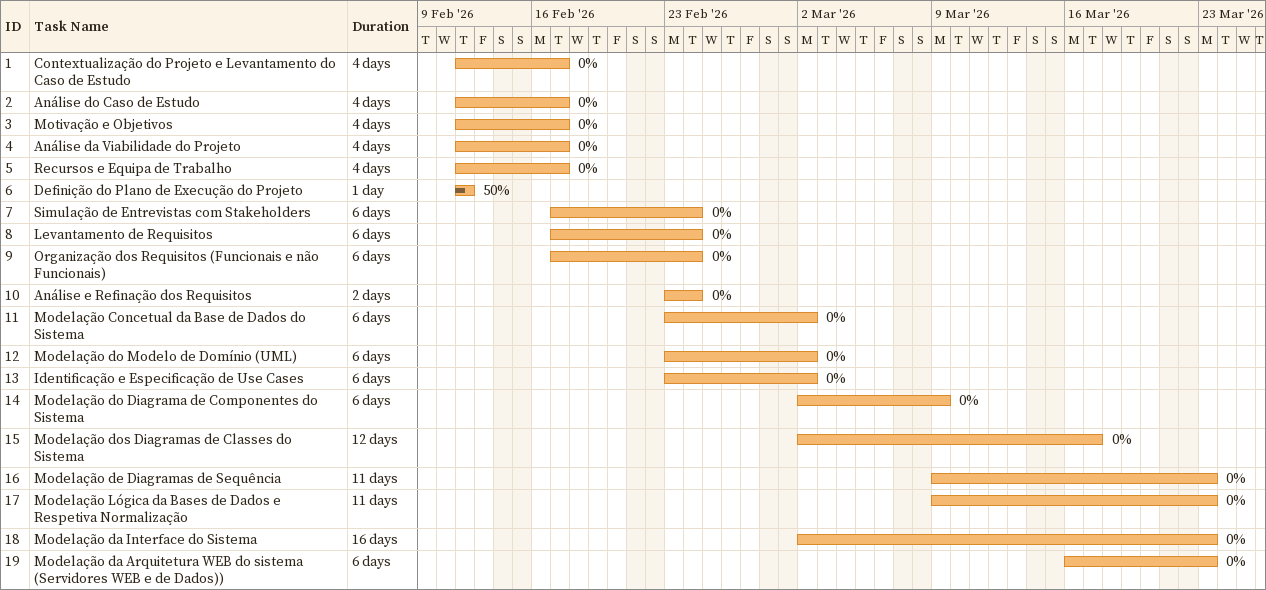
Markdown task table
| ID | Task | Duration | Start | Finish | % complete |
|---|---|---|---|---|---|
| 1 | Contextualização do Projeto e Levantamento do Caso de Estudo | 4d | 2026-02-12 | 2026-02-17 | 0 |
| 2 | Análise do Caso de Estudo | 4d | 2026-02-12 | 2026-02-17 | 0 |
| 3 | Motivação e Objetivos | 4d | 2026-02-12 | 2026-02-17 | 0 |
| 4 | Análise da Viabilidade do Projeto | 4d | 2026-02-12 | 2026-02-17 | 0 |
| 5 | Recursos e Equipa de Trabalho | 4d | 2026-02-12 | 2026-02-17 | 0 |
| 6 | Definição do Plano de Execução do Projeto | 1d | 2026-02-12 | 2026-02-12 | 50 |
| 7 | Simulação de Entrevistas com Stakeholders | 6d | 2026-02-17 | 2026-02-24 | 0 |
| 8 | Levantamento de Requisitos | 6d | 2026-02-17 | 2026-02-24 | 0 |
| 9 | Organização dos Requisitos (Funcionais e não Funcionais) | 6d | 2026-02-17 | 2026-02-24 | 0 |
| 10 | Análise e Refinação dos Requisitos | 2d | 2026-02-23 | 2026-02-24 | 0 |
| 11 | Modelação Concetual da Base de Dados do Sistema | 6d | 2026-02-23 | 2026-03-02 | 0 |
| 12 | Modelação do Modelo de Domínio (UML) | 6d | 2026-02-23 | 2026-03-02 | 0 |
| 13 | Identificação e Especificação de Use Cases | 6d | 2026-02-23 | 2026-03-02 | 0 |
| 14 | Modelação do Diagrama de Componentes do Sistema | 6d | 2026-03-02 | 2026-03-09 | 0 |
| 15 | Modelação dos Diagramas de Classes do Sistema | 12d | 2026-03-02 | 2026-03-17 | 0 |
| 16 | Modelação de Diagramas de Sequência | 11d | 2026-03-09 | 2026-03-23 | 0 |
| 17 | Modelação Lógica da Bases de Dados e Respetiva Normalização | 11d | 2026-03-09 | 2026-03-23 | 0 |
| 18 | Modelação da Interface do Sistema | 16d | 2026-03-02 | 2026-03-23 | 0 |
| 19 | Modelação da Arquitetura WEB do sistema (Servidores WEB e de Dados)) | 6d | 2026-03-16 | 2026-03-23 | 0 |
